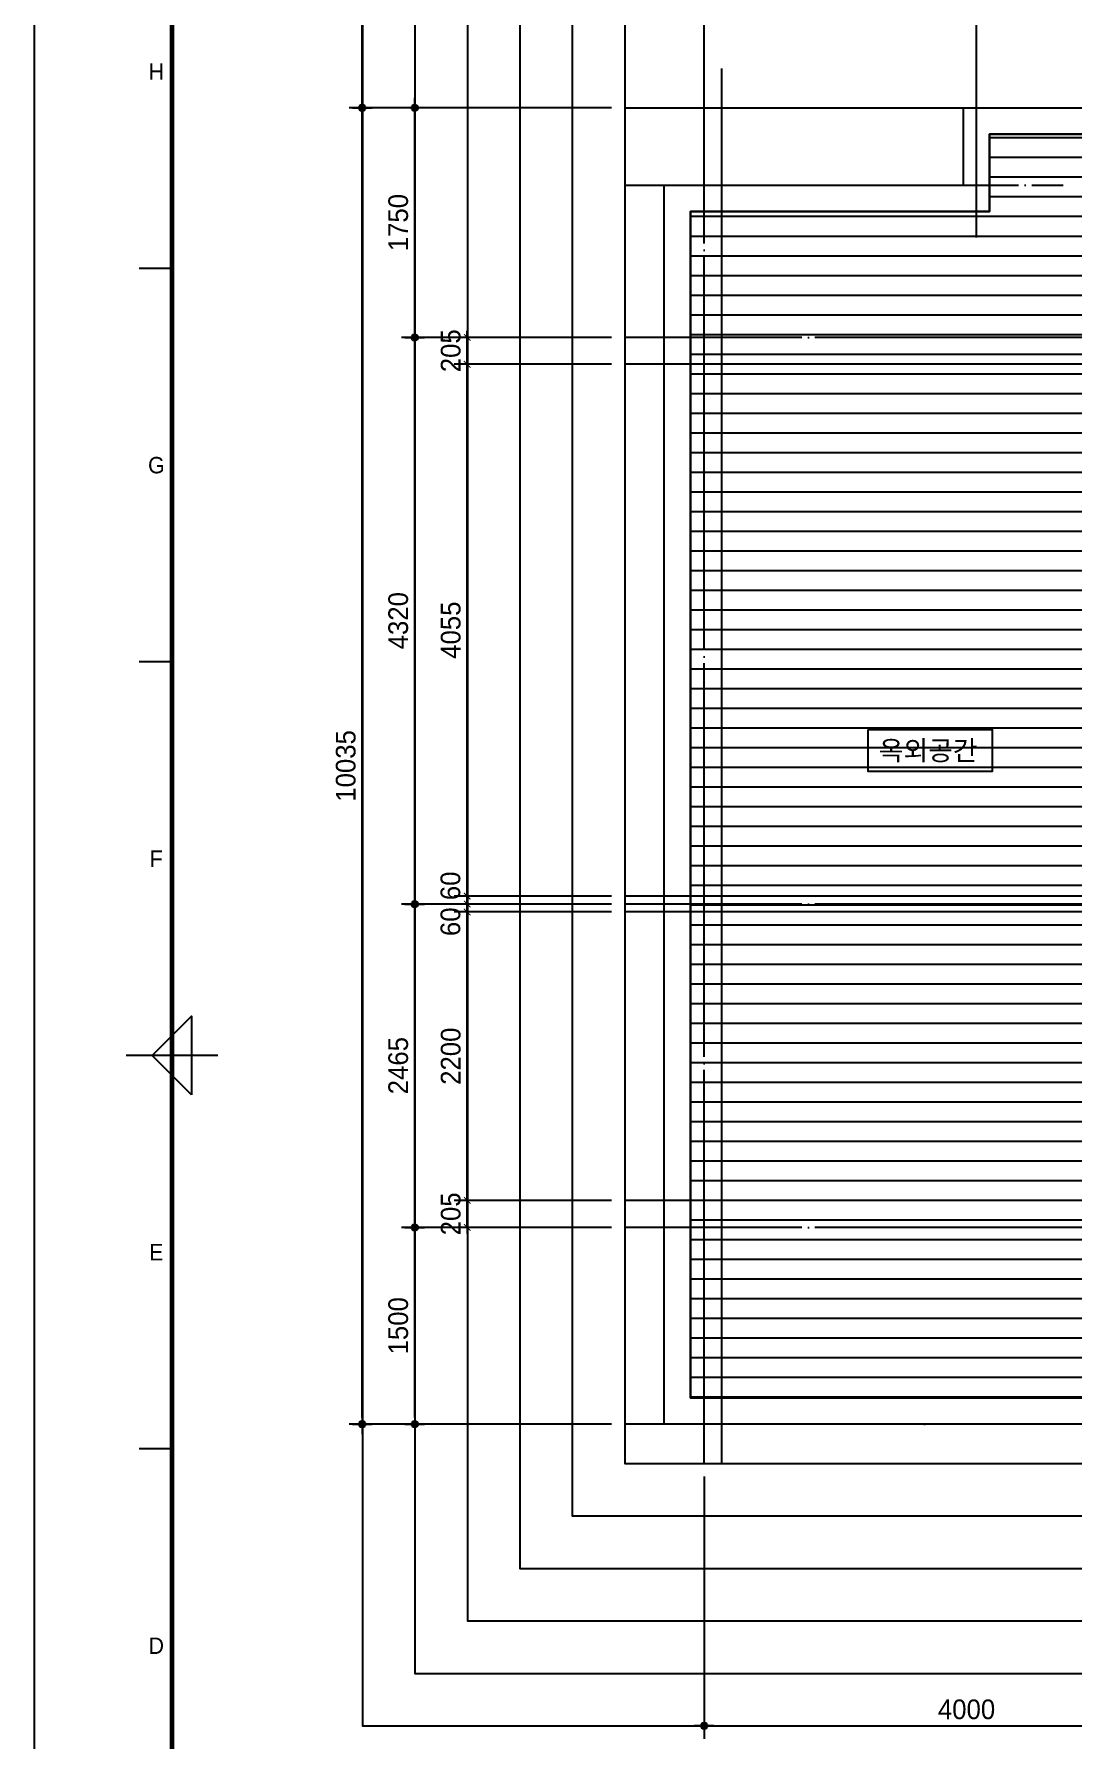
# Model space of a CAD drawing. Header units: millimetres. Extents: x -24416 to 92204, y -190080 to 23760.
# Drawn here: x 50154 to 58069, y -121048 to -108044 of the extents above; entities that cross this region are included whole.
import ezdxf
from ezdxf.enums import TextEntityAlignment as Align
from ezdxf.xclip import XClip

# ---------------------------------------------------------------- set-up
doc = ezdxf.new("R2010")
doc.units = ezdxf.units.MM
doc.header["$LTSCALE"] = 50
doc.header["$XCLIPFRAME"] = 0
doc.linetypes.add('AUDIT_D_220706163347-0', pattern=[0])
doc.linetypes.add('CEN', pattern=[62, 60, -1, 0, -1])
doc.layers.get('defpoints').update_dxf_attribs({"color": 139})
for name, color, linetype in [('AA-BORD-FORM', 7, 'Continuous'), ('AA-BORD-TEXT', 3, 'Continuous'), ('AA-XXXX-DIMS', 7, 'Continuous'), ('CEN_CON', 1, 'CEN'), ('DIM', 7, 'AUDIT_D_220706163347-0'), ('ELE3_CON', 7, 'Continuous'), ('HAT', 9, 'Continuous'), ('실명', 3, 'AUDIT_D_220706163347-0'), ('실명박스', 7, 'AUDIT_D_220706163347-0')]:
    doc.layers.add(name, color=color, linetype=linetype)
doc.layers.add('AA-XXXX-MC', color=153, linetype='AUDIT_D_220706163347-0', plot=False)
doc.layers.add('MC', color=135, linetype='Continuous', plot=False)
doc.styles.add('HAUD01', font='Dotum.ttf')
doc.styles.add('맑은고딕', font='malgun.ttf', dxfattribs={"width": 0.9})
doc.dimstyles.new('DIM-50', dxfattribs={"dimscale": 50, "dimtxt": 3, "dimasz": 1, "dimexe": 2, "dimexo": 2, "dimgap": 1, "dimtad": 1, "dimdec": 0, "dimzin": 0, "dimdsep": 46, "dimtxsty": '맑은고딕', "dimblk1": 'DIMDOT', "dimblk2": 'DIMDOT', "dimsah": 1, "dimcen": 0.09, "dimdle": 2, "dimclrd": 7, "dimclre": 7, "dimclrt": 3, "dimadec": 0, "dimazin": 0, "dimtfac": 1, "dimtdec": 0, "dimtix": 1, "dimtmove": 2, "dimatfit": 3, "dimldrblk": 'DIMDOT', "dimfxl": 1, "dimtolj": 1, "dimtzin": 0, "dimarcsym": 0})
doc.dimstyles.new('MCDIM-50', dxfattribs={"dimscale": 50, "dimtxt": 3, "dimasz": 1, "dimexe": 2, "dimexo": 2, "dimgap": 1, "dimtad": 1, "dimdec": 0, "dimzin": 0, "dimdsep": 46, "dimtxsty": '맑은고딕', "dimblk1": 'ARCHTICK', "dimblk2": 'ARCHTICK', "dimsah": 1, "dimcen": 0.09, "dimdle": 2, "dimclrd": 7, "dimclre": 7, "dimclrt": 3, "dimadec": 0, "dimazin": 0, "dimtfac": 1, "dimtdec": 0, "dimtix": 1, "dimtmove": 2, "dimatfit": 3, "dimldrblk": 'ARCHTICK', "dimfxl": 1, "dimtolj": 1, "dimtzin": 0, "dimarcsym": 0})

# ---------------------------------------------------------------- blocks, each defined once
blk = doc.blocks.new('XR-FORM 청주월명')
at = {"layer": 'AA-BORD-FORM', "color": 2}
for p, q in [((21, 417), (16, 417)), ((21, 357), (16, 357)), ((28, 297), (14, 297)), ((21, 237), (16, 237))]:
    blk.add_line(p, q, dxfattribs=at)
at = {"layer": 'AA-BORD-FORM', "color": 1}
blk.add_lwpolyline([(0, 0), (841, 0), (841, 594), (0, 594)], close=True, dxfattribs=at)
at = {"layer": 'AA-BORD-FORM', "color": 2, "const_width": 0.682}
blk.add_lwpolyline([(21, 17), (21, 577), (821, 577), (821, 17)], close=True, dxfattribs=at)
at = {"layer": 'AA-BORD-FORM', "color": 2}
blk.add_lwpolyline([(24, 291), (18, 297), (24, 303)], close=True, dxfattribs=at)
at = {"layer": 'AA-BORD-TEXT', "color": 7, "style": 'HAUD01'}
for s, p in [('H', (18.63, 447)), ('G', (18.63, 387)), ('F', (18.61, 327)), ('E', (18.61, 267)), ('D', (18.61, 207))]:
    blk.add_text(s, height=2.5, dxfattribs=at).set_placement(p, align=Align.MIDDLE_CENTER)
blk = doc.blocks.new('U-121A(확장)1', base_point=(300293, -148733))
at = {"layer": 'HAT', "ltscale": 100}
h = blk.add_hatch(dxfattribs=at)
h.set_pattern_fill('_USER', color=8, scale=150, pattern_type=0)
h.set_pattern_definition([(0, (315286.61, -148733.31), (0, 150), [])])
h.paths.add_polyline_path([(304343, -141998), (303798, -141998), (303798, -140793), (304343, -140793), (304343, -138898), (302773, -138898), (302773, -139488), (300493, -139488), (300493, -148533), (304343, -148533)])
at = {"layer": 'CEN_CON'}
for p, q in [((300598, -149033), (300598, -138398)), ((302673, -139687), (302673, -138398)), ((299993, -138698), (309833, -138698)), ((299993, -139288), (303333, -139288)), ((314628, -148733), (299993, -148733))]:
    blk.add_line(p, q, dxfattribs=at)
at = {"layer": 'ELE3_CON'}
for p, q in [((302573, -138698), (304343, -138698)), ((302573, -139288), (302573, -138698)), ((302773, -138898), (304343, -138898)), ((302773, -139488), (302773, -138898)), ((300293, -148733), (300293, -139288)), ((300293, -139288), (302573, -139288)), ((300493, -148533), (300493, -139488)), ((300493, -139488), (302773, -139488)), ((304343, -148533), (300493, -148533)), ((304343, -148733), (300293, -148733))]:
    blk.add_line(p, q, dxfattribs=at)
at = {"layer": 'HAT', "color": 8, "ltscale": 100}
blk.add_lwpolyline([(304343, -140793), (304343, -138898), (302773, -138898), (302773, -139488), (300493, -139488), (300493, -148533), (304343, -148533), (304343, -141998), (303798, -141998), (303798, -140793), (304343, -140793)], dxfattribs=at)
at = {"layer": 'MC'}
blk.add_line((300733, -149033), (300733, -138398), dxfattribs=at)
blk = doc.blocks.new('A$C415C5DAF')
at = {"layer": 'AA-XXXX-MC'}
for p, q in [((46619, -128938), (42169, -128938)), ((46619, -132993), (42169, -132993)), ((46619, -133113), (42169, -133113)), ((46619, -135313), (42169, -135313))]:
    blk.add_line(p, q, dxfattribs=at)
at = {"layer": 'CEN_CON'}
for p, q in [((42774, -126683), (42774, -123943)), ((44849, -126683), (44849, -123943)), ((46619, -128733), (42169, -128733)), ((46619, -133053), (42169, -133053)), ((46619, -135518), (42169, -135518))]:
    blk.add_line(p, q, dxfattribs=at)
at = {"layer": '실명박스'}
blk.add_lwpolyline([(44021, -131726), (44021, -132039), (44973, -132039), (44973, -131726)], close=True, dxfattribs=at)
at = {"layer": '실명', "style": 'HAUD01'}
blk.add_text('옥외공간', height=150, dxfattribs=at).set_placement((44482, -131881), align=Align.MIDDLE)
blk = doc.blocks.new('DIMDOT')
at = {"layer": 'AA-XXXX-DIMS'}
for p, q in [((-1.5, 0), (1.5, 0)), ((0, -1.5), (0, 1.5))]:
    blk.add_line(p, q, dxfattribs=at)
for radius in [0.5, 0.25]:
    blk.add_circle((0, 0), radius, dxfattribs=at)
blk = doc.blocks.new('*D734')
at = {"layer": 'defpoints', "color": 0, "transparency": 16777216}
for p in [(5987, -140901), (7587, -140901), (7587, -142401)]:
    blk.add_point(p, dxfattribs=at)
at = {"layer": 'DIM', "color": 7, "lineweight": -2, "transparency": 16777216}
for p, q in [((7487, -140901), (5887, -140901)), ((5987, -142351), (5987, -140951)), ((7487, -142401), (5887, -142401))]:
    blk.add_line(p, q, dxfattribs=at)
at = {"layer": 'DIM', "color": 7, "lineweight": -2, "transparency": 16777216, "xscale": 50, "yscale": 50, "zscale": 50}
for p, rotation in [((5987, -140901), 90), ((5987, -142401), 270)]:
    blk.add_blockref('DIMDOT', p, dxfattribs=dict(at, rotation=rotation))
at = {"layer": 'DIM', "color": 3, "transparency": 16777216, "insert": (5862, -141651), "char_height": 150, "attachment_point": 5, "rotation": 90, "style": 'HAUD01'}
blk.add_mtext('\\A1;1500', dxfattribs=at)
blk = doc.blocks.new('*D735')
at = {"layer": 'defpoints', "color": 0, "transparency": 16777216}
for p in [(5987, -138436), (7587, -138436), (7587, -140901)]:
    blk.add_point(p, dxfattribs=at)
at = {"layer": 'DIM', "color": 7, "lineweight": -2, "transparency": 16777216}
for p, q in [((7487, -138436), (5887, -138436)), ((5987, -140851), (5987, -138486)), ((7487, -140901), (5887, -140901))]:
    blk.add_line(p, q, dxfattribs=at)
at = {"layer": 'DIM', "color": 7, "lineweight": -2, "transparency": 16777216, "xscale": 50, "yscale": 50, "zscale": 50}
for p, rotation in [((5987, -138436), 90), ((5987, -140901), 270)]:
    blk.add_blockref('DIMDOT', p, dxfattribs=dict(at, rotation=rotation))
at = {"layer": 'DIM', "color": 3, "transparency": 16777216, "insert": (5862, -139668), "char_height": 150, "attachment_point": 5, "rotation": 90, "style": 'HAUD01'}
blk.add_mtext('\\A1;2465', dxfattribs=at)
blk = doc.blocks.new('*D736')
at = {"layer": 'defpoints', "color": 0, "transparency": 16777216}
for p in [(5987, -134116), (7587, -134116), (7587, -138436)]:
    blk.add_point(p, dxfattribs=at)
at = {"layer": 'DIM', "color": 7, "lineweight": -2, "transparency": 16777216}
for p, q in [((7487, -134116), (5887, -134116)), ((5987, -138386), (5987, -134166)), ((7487, -138436), (5887, -138436))]:
    blk.add_line(p, q, dxfattribs=at)
at = {"layer": 'DIM', "color": 7, "lineweight": -2, "transparency": 16777216, "xscale": 50, "yscale": 50, "zscale": 50}
for p, rotation in [((5987, -134116), 90), ((5987, -138436), 270)]:
    blk.add_blockref('DIMDOT', p, dxfattribs=dict(at, rotation=rotation))
at = {"layer": 'DIM', "color": 3, "transparency": 16777216, "insert": (5862, -136276), "char_height": 150, "attachment_point": 5, "rotation": 90, "style": 'HAUD01'}
blk.add_mtext('\\A1;4320', dxfattribs=at)
blk = doc.blocks.new('*D737')
at = {"layer": 'defpoints', "color": 0, "transparency": 16777216}
for p in [(5987, -132366), (7587, -132366), (7587, -134116)]:
    blk.add_point(p, dxfattribs=at)
at = {"layer": 'DIM', "color": 7, "lineweight": -2, "transparency": 16777216}
for p, q in [((7487, -132366), (5887, -132366)), ((5987, -134066), (5987, -132416)), ((7487, -134116), (5887, -134116))]:
    blk.add_line(p, q, dxfattribs=at)
at = {"layer": 'DIM', "color": 7, "lineweight": -2, "transparency": 16777216, "xscale": 50, "yscale": 50, "zscale": 50}
for p, rotation in [((5987, -132366), 90), ((5987, -134116), 270)]:
    blk.add_blockref('DIMDOT', p, dxfattribs=dict(at, rotation=rotation))
at = {"layer": 'DIM', "color": 3, "transparency": 16777216, "insert": (5862, -133241), "char_height": 150, "attachment_point": 5, "rotation": 90, "style": 'HAUD01'}
blk.add_mtext('\\A1;1750', dxfattribs=at)
blk = doc.blocks.new('*D738')
at = {"layer": 'defpoints', "color": 0, "transparency": 16777216}
for p in [(5587, -129951), (7587, -129951), (7587, -132366)]:
    blk.add_point(p, dxfattribs=at)
at = {"layer": 'DIM', "color": 7, "lineweight": -2, "transparency": 16777216}
for p, q in [((7487, -129951), (5487, -129951)), ((5587, -132316), (5587, -130001)), ((7487, -132366), (5487, -132366))]:
    blk.add_line(p, q, dxfattribs=at)
at = {"layer": 'DIM', "color": 7, "lineweight": -2, "transparency": 16777216, "xscale": 50, "yscale": 50, "zscale": 50}
for p, rotation in [((5587, -129951), 90), ((5587, -132366), 270)]:
    blk.add_blockref('DIMDOT', p, dxfattribs=dict(at, rotation=rotation))
at = {"layer": 'DIM', "color": 3, "transparency": 16777216, "insert": (5462, -131158), "char_height": 150, "attachment_point": 5, "rotation": 90, "style": 'HAUD01'}
blk.add_mtext('\\A1;2415', dxfattribs=at)
blk = doc.blocks.new('*D739')
at = {"layer": 'defpoints', "color": 0, "transparency": 16777216}
for p in [(5587, -132366), (7587, -132366), (7587, -142401)]:
    blk.add_point(p, dxfattribs=at)
at = {"layer": 'DIM', "color": 7, "lineweight": -2, "transparency": 16777216}
for p, q in [((7487, -132366), (5487, -132366)), ((5587, -142351), (5587, -132416)), ((7487, -142401), (5487, -142401))]:
    blk.add_line(p, q, dxfattribs=at)
at = {"layer": 'DIM', "color": 7, "lineweight": -2, "transparency": 16777216, "xscale": 50, "yscale": 50, "zscale": 50}
for p, rotation in [((5587, -132366), 90), ((5587, -142401), 270)]:
    blk.add_blockref('DIMDOT', p, dxfattribs=dict(at, rotation=rotation))
at = {"layer": 'DIM', "color": 3, "transparency": 16777216, "insert": (5462, -137383), "char_height": 150, "attachment_point": 5, "rotation": 90, "style": 'HAUD01'}
blk.add_mtext('\\A1;10035', dxfattribs=at)
blk = doc.blocks.new('_ArchTick')
at = {"color": 0, "linetype": 'ByBlock', "const_width": 0.15}
blk.add_lwpolyline([(-0.5, -0.5), (0.5, 0.5)], dxfattribs=at)
blk = doc.blocks.new('*D740')
at = {"layer": 'defpoints', "color": 0, "linetype": 'ByBlock', "transparency": 16777216}
for p in [(6387, -140696), (7587, -140696), (7587, -140901)]:
    blk.add_point(p, dxfattribs=at)
at = {"layer": 'DIM', "color": 7, "linetype": 'ByBlock', "lineweight": -2, "transparency": 16777216}
for p, q in [((7487, -140696), (6287, -140696)), ((6387, -140696), (6387, -140646)), ((6387, -140901), (6387, -140696)), ((7487, -140901), (6287, -140901)), ((6387, -140901), (6387, -140951))]:
    blk.add_line(p, q, dxfattribs=at)
at = {"layer": 'DIM', "color": 7, "linetype": 'ByBlock', "lineweight": -2, "transparency": 16777216, "xscale": 50, "yscale": 50, "zscale": 50}
for p, rotation in [((6387, -140696), 270), ((6387, -140901), 90)]:
    blk.add_blockref('_ArchTick', p, dxfattribs=dict(at, rotation=rotation))
at = {"layer": 'DIM', "color": 3, "linetype": 'ByBlock', "transparency": 16777216, "insert": (6262, -140798), "char_height": 150, "attachment_point": 5, "rotation": 90, "style": 'HAUD01'}
blk.add_mtext('\\A1;205', dxfattribs=at)
blk = doc.blocks.new('*D741')
at = {"layer": 'defpoints', "color": 0, "linetype": 'ByBlock', "transparency": 16777216}
for p in [(6387, -138496), (7587, -138496), (7587, -140696)]:
    blk.add_point(p, dxfattribs=at)
at = {"layer": 'DIM', "color": 7, "linetype": 'ByBlock', "lineweight": -2, "transparency": 16777216}
for p, q in [((6387, -140796), (6387, -138396)), ((7487, -138496), (6287, -138496)), ((7487, -140696), (6287, -140696))]:
    blk.add_line(p, q, dxfattribs=at)
at = {"layer": 'DIM', "color": 7, "linetype": 'ByBlock', "lineweight": -2, "transparency": 16777216, "xscale": 50, "yscale": 50, "zscale": 50}
for p, rotation in [((6387, -138496), 90), ((6387, -140696), 270)]:
    blk.add_blockref('_ArchTick', p, dxfattribs=dict(at, rotation=rotation))
at = {"layer": 'DIM', "color": 3, "linetype": 'ByBlock', "transparency": 16777216, "insert": (6262, -139596), "char_height": 150, "attachment_point": 5, "rotation": 90, "style": 'HAUD01'}
blk.add_mtext('\\A1;2200', dxfattribs=at)
blk = doc.blocks.new('*D742')
at = {"layer": 'defpoints', "color": 0, "linetype": 'ByBlock', "transparency": 16777216}
for p in [(6387, -138436), (7587, -138436), (7587, -138496)]:
    blk.add_point(p, dxfattribs=at)
at = {"layer": 'DIM', "color": 7, "linetype": 'ByBlock', "lineweight": -2, "transparency": 16777216}
for p, q in [((7487, -138436), (6287, -138436)), ((6387, -138436), (6387, -138386)), ((6387, -138496), (6387, -138436)), ((7487, -138496), (6287, -138496)), ((6387, -138496), (6387, -138546))]:
    blk.add_line(p, q, dxfattribs=at)
at = {"layer": 'DIM', "color": 7, "linetype": 'ByBlock', "lineweight": -2, "transparency": 16777216, "xscale": 50, "yscale": 50, "zscale": 50}
for p, rotation in [((6387, -138436), 270), ((6387, -138496), 90)]:
    blk.add_blockref('_ArchTick', p, dxfattribs=dict(at, rotation=rotation))
at = {"layer": 'DIM', "color": 3, "linetype": 'ByBlock', "transparency": 16777216, "insert": (6260, -138571), "char_height": 150, "attachment_point": 5, "rotation": 90, "style": 'HAUD01'}
blk.add_mtext('\\A1;60', dxfattribs=at)
blk = doc.blocks.new('*D743')
at = {"layer": 'defpoints', "color": 0, "linetype": 'ByBlock', "transparency": 16777216}
for p in [(6387, -138376), (7587, -138376), (7587, -138436)]:
    blk.add_point(p, dxfattribs=at)
at = {"layer": 'DIM', "color": 7, "linetype": 'ByBlock', "lineweight": -2, "transparency": 16777216}
for p, q in [((6387, -138376), (6387, -138326)), ((7487, -138376), (6287, -138376)), ((7487, -138436), (6287, -138436)), ((6387, -138436), (6387, -138376)), ((6387, -138436), (6387, -138486))]:
    blk.add_line(p, q, dxfattribs=at)
at = {"layer": 'DIM', "color": 7, "linetype": 'ByBlock', "lineweight": -2, "transparency": 16777216, "xscale": 50, "yscale": 50, "zscale": 50}
for p, rotation in [((6387, -138376), 270), ((6387, -138436), 90)]:
    blk.add_blockref('_ArchTick', p, dxfattribs=dict(at, rotation=rotation))
at = {"layer": 'DIM', "color": 3, "linetype": 'ByBlock', "transparency": 16777216, "insert": (6260, -138297), "char_height": 150, "attachment_point": 5, "rotation": 90, "style": 'HAUD01'}
blk.add_mtext('\\A1;60', dxfattribs=at)
blk = doc.blocks.new('*D744')
at = {"layer": 'defpoints', "color": 0, "linetype": 'ByBlock', "transparency": 16777216}
for p in [(6387, -134321), (7587, -134321), (7587, -138376)]:
    blk.add_point(p, dxfattribs=at)
at = {"layer": 'DIM', "color": 7, "linetype": 'ByBlock', "lineweight": -2, "transparency": 16777216}
for p, q in [((7487, -134321), (6287, -134321)), ((6387, -138476), (6387, -134221)), ((7487, -138376), (6287, -138376))]:
    blk.add_line(p, q, dxfattribs=at)
at = {"layer": 'DIM', "color": 7, "linetype": 'ByBlock', "lineweight": -2, "transparency": 16777216, "xscale": 50, "yscale": 50, "zscale": 50}
for p, rotation in [((6387, -134321), 90), ((6387, -138376), 270)]:
    blk.add_blockref('_ArchTick', p, dxfattribs=dict(at, rotation=rotation))
at = {"layer": 'DIM', "color": 3, "linetype": 'ByBlock', "transparency": 16777216, "insert": (6262, -136348), "char_height": 150, "attachment_point": 5, "rotation": 90, "style": 'HAUD01'}
blk.add_mtext('\\A1;4055', dxfattribs=at)
blk = doc.blocks.new('*D745')
at = {"layer": 'defpoints', "color": 0, "linetype": 'ByBlock', "transparency": 16777216}
for p in [(6387, -134116), (7587, -134116), (7587, -134321)]:
    blk.add_point(p, dxfattribs=at)
at = {"layer": 'DIM', "color": 7, "linetype": 'ByBlock', "lineweight": -2, "transparency": 16777216}
for p, q in [((6387, -134116), (6387, -134066)), ((7487, -134116), (6287, -134116)), ((6387, -134321), (6387, -134116)), ((7487, -134321), (6287, -134321)), ((6387, -134321), (6387, -134371))]:
    blk.add_line(p, q, dxfattribs=at)
at = {"layer": 'DIM', "color": 7, "linetype": 'ByBlock', "lineweight": -2, "transparency": 16777216, "xscale": 50, "yscale": 50, "zscale": 50}
for p, rotation in [((6387, -134116), 270), ((6387, -134321), 90)]:
    blk.add_blockref('_ArchTick', p, dxfattribs=dict(at, rotation=rotation))
at = {"layer": 'DIM', "color": 3, "linetype": 'ByBlock', "transparency": 16777216, "insert": (6262, -134218), "char_height": 150, "attachment_point": 5, "rotation": 90, "style": 'HAUD01'}
blk.add_mtext('\\A1;205', dxfattribs=at)
blk = doc.blocks.new('*D746')
at = {"layer": 'defpoints', "color": 0, "transparency": 16777216}
for p in [(8192, -142701), (12192, -142701), (12192, -144701)]:
    blk.add_point(p, dxfattribs=at)
at = {"layer": 'DIM', "color": 7, "lineweight": -2, "transparency": 16777216}
for p, q in [((8192, -142801), (8192, -144801)), ((12192, -142801), (12192, -144801)), ((8242, -144701), (12142, -144701))]:
    blk.add_line(p, q, dxfattribs=at)
at = {"layer": 'DIM', "color": 7, "lineweight": -2, "transparency": 16777216, "xscale": 50, "yscale": 50, "zscale": 50, "rotation": 180}
blk.add_blockref('DIMDOT', (8192, -144701), dxfattribs=at)
at = {"layer": 'DIM', "color": 7, "lineweight": -2, "transparency": 16777216, "xscale": 50, "yscale": 50, "zscale": 50}
blk.add_blockref('DIMDOT', (12192, -144701), dxfattribs=at)
at = {"layer": 'DIM', "color": 3, "transparency": 16777216, "insert": (10192, -144576), "char_height": 150, "attachment_point": 5, "style": 'HAUD01'}
blk.add_mtext('\\A1;4000', dxfattribs=at)
blk = doc.blocks.new('DIM-1108')
at = {"layer": 'DIM'}
for base, p1, p2, angle, override, picture, middle in [((5587.4, -129950.7), (7587.4, -132365.7), (7587.4, -129950.7), 90, {"dimtxsty": 'HAUD01'}, '*D738', (5462.3, -131158.2)), ((5587.4, -132365.7), (7587.4, -142400.7), (7587.4, -132365.7), 90, {"dimscale": 50, "dimtxsty": 'HAUD01'}, '*D739', (5462.3, -137383.2)), ((5987.4, -132365.7), (7587.4, -134115.7), (7587.4, -132365.7), 90, {"dimscale": 50, "dimtxsty": 'HAUD01'}, '*D737', (5862.3, -133240.7)), ((5987.4, -134115.7), (7587.4, -138435.7), (7587.4, -134115.7), 90, {"dimscale": 50, "dimtxsty": 'HAUD01'}, '*D736', (5862.3, -136275.7)), ((5987.4, -138435.7), (7587.4, -140900.7), (7587.4, -138435.7), 90, {"dimscale": 50, "dimtxsty": 'HAUD01'}, '*D735', (5862.3, -139668.2)), ((5987.4, -140900.7), (7587.4, -142400.7), (7587.4, -140900.7), 90, {"dimscale": 50, "dimtxsty": 'HAUD01'}, '*D734', (5862.3, -141650.7)), ((12192.4, -144700.7), (8192.4, -142700.7), (12192.4, -142700.7), 180, {"dimtxsty": 'HAUD01'}, '*D746', (10192.4, -144575.6))]:
    dim = blk.add_linear_dim(base=base, p1=p1, p2=p2, angle=angle, dimstyle='DIM-50', override=override, dxfattribs=at)
    dim.commit()
    dim.dimension.update_dxf_attribs({"geometry": picture, "text_midpoint": middle})
at = {"layer": 'DIM', "linetype": 'ByBlock'}
for base, p1, p2, picture, middle in [((6387.4, -134115.7), (7587.4, -134320.7), (7587.4, -134115.7), '*D745', (6262.3, -134218.2)), ((6387.4, -134320.7), (7587.4, -138375.7), (7587.4, -134320.7), '*D744', (6262.3, -136348.2)), ((6387.4, -138495.7), (7587.4, -140695.7), (7587.4, -138495.7), '*D741', (6262.3, -139595.7)), ((6387.4, -140695.7), (7587.4, -140900.7), (7587.4, -140695.7), '*D740', (6262.3, -140798.2))]:
    dim = blk.add_linear_dim(base=base, p1=p1, p2=p2, angle=90, dimstyle='MCDIM-50', override={"dimtxsty": 'HAUD01'}, dxfattribs=at)
    dim.commit()
    dim.dimension.update_dxf_attribs({"geometry": picture, "text_midpoint": middle})
for base, p1, p2, picture, middle in [((6387.4, -138375.7), (7587.4, -138435.7), (7587.4, -138375.7), '*D743', (6259.9, -138297)), ((6387.4, -138435.7), (7587.4, -138495.7), (7587.4, -138435.7), '*D742', (6259.9, -138570.8))]:
    dim = blk.add_linear_dim(base=base, p1=p1, p2=p2, angle=90, dimstyle='MCDIM-50', override={"dimtxsty": 'HAUD01'}, dxfattribs=at)
    dim.commit()
    dim.dimension.update_dxf_attribs({"geometry": picture, "text_midpoint": middle, "dimtype": 128})

msp = doc.modelspace()

# ---------------------------------------------------------------- linework, layer by layer
at = {"layer": 'defpoints'}
for points in [[(86520, -103566), (52655, -103566), (52655, -120941), (86520, -120941)], [(86120, -103966), (53055, -103966), (53055, -120541), (86120, -120541)], [(85720, -104366), (53455, -104366), (53455, -120141), (85720, -120141)], [(85320, -104766), (53855, -104766), (53855, -119741), (85320, -119741)], [(84920, -105166), (54255, -105166), (54255, -119341), (84920, -119341)], [(84520, -105566), (54655, -105566), (54655, -118941), (84520, -118941)]]:
    msp.add_lwpolyline(points, close=True, dxfattribs=at)

# ---------------------------------------------------------------- block references
msp.add_blockref('DIM-1108', (47067, 23760))
at = {"xscale": 50, "yscale": 50, "zscale": 50}
msp.add_blockref('XR-FORM 청주월명', (50154, -130680), dxfattribs=at)
ref = msp.add_blockref('U-121A(확장)1', (54955, -118641))
XClip(ref).set_block_clipping_path([(299993.2395842669, -149033.311332551), (329858.8019320485, -135658.3113325509)])
at = {"layer": '실명박스'}
msp.add_blockref('A$C415C5DAF', (12485, 18377), dxfattribs=at)

doc.saveas('drawing.dxf')
